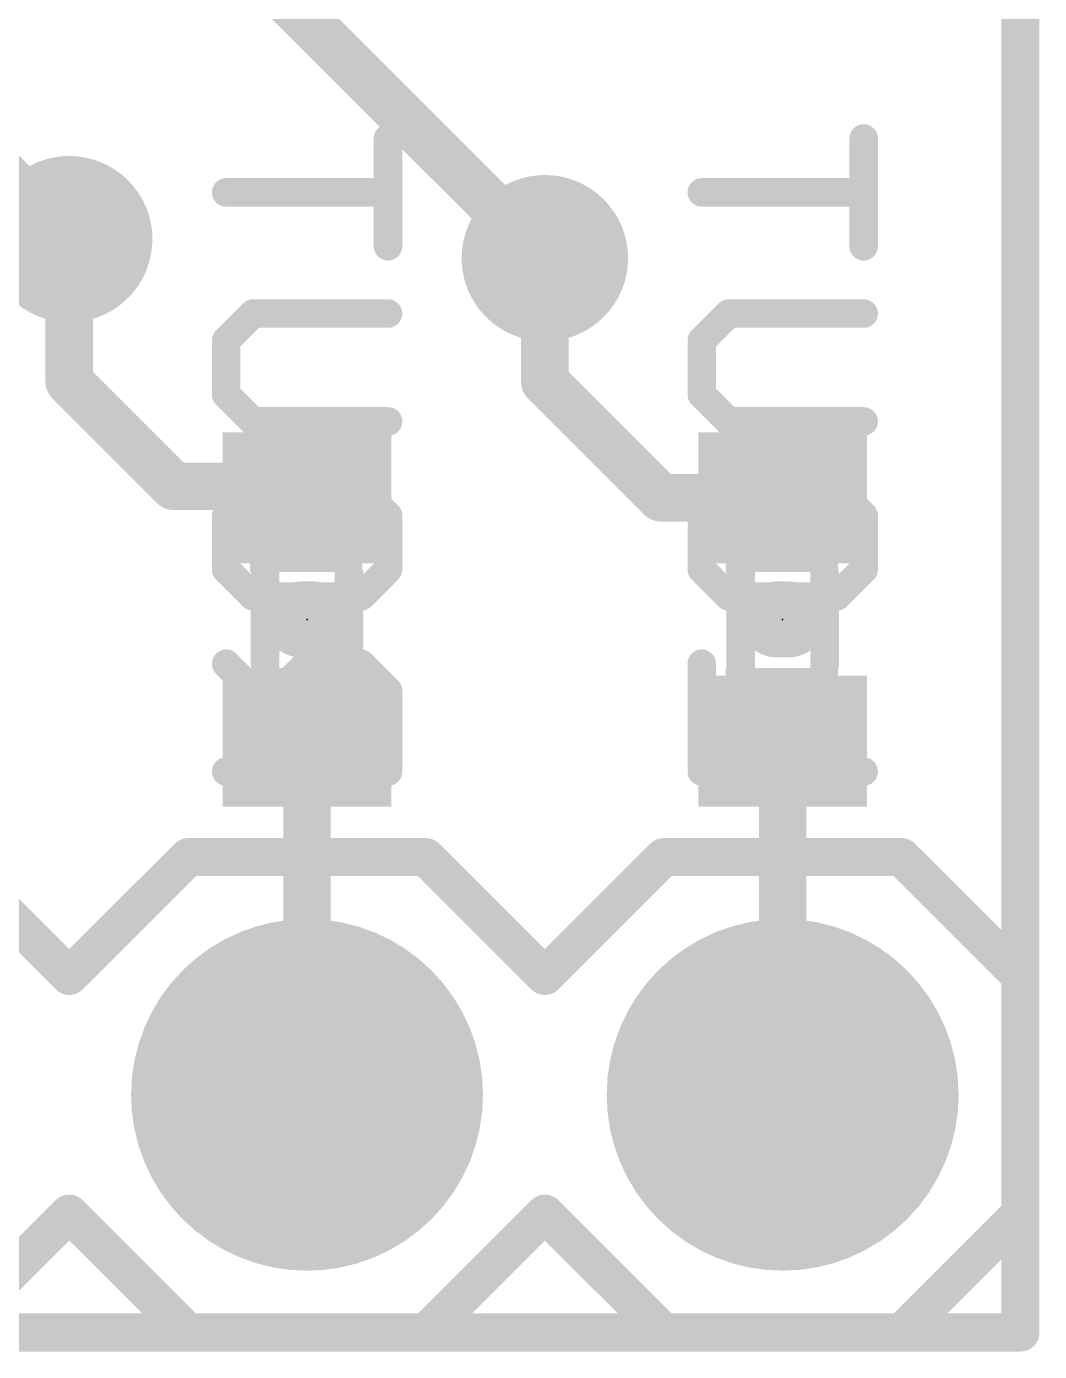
# Model space of a CAD drawing. Extents: x -0.1 to 25.5, y -0.1 to 14.1.
# Drawn here: x 20.09 to 25.5, y -0.1 to 6.98 of the extents above; entities that cross this region are included whole.
import ezdxf

# ---------------------------------------------------------------- set-up
doc = ezdxf.new("R2010")
doc.units = 0
for name, color, linetype in [('1', 12, 'CONTINUOUS'), ('16', 132, 'CONTINUOUS'), ('17', 110, 'CONTINUOUS'), ('18', 110, 'CONTINUOUS'), ('20', 53, 'CONTINUOUS'), ('21', 41, 'CONTINUOUS'), ('22', 40, 'CONTINUOUS'), ('23', 53, 'CONTINUOUS'), ('51', 53, 'CONTINUOUS')]:
    doc.layers.add(name, color=color, linetype=linetype)

# ---------------------------------------------------------------- blocks, each defined once
blk = doc.blocks.new('RECT')
blk.add_solid([(-0.5, -0.5), (0.5, -0.5), (-0.5, 0.5), (0.5, 0.5)])
blk = doc.blocks.new('ROUNDP')
at = {"const_width": 0.5}
blk.add_lwpolyline([(0, -0.25, 1), (0, 0.25, 1), (0, -0.25)], format="xyb", dxfattribs=at)
blk = doc.blocks.new('ROUNDV')
at = {"const_width": 0.5}
blk.add_lwpolyline([(0, -0.25, 1), (0, 0.25, 1), (0, -0.25)], format="xyb", dxfattribs=at)

msp = doc.modelspace()

# ---------------------------------------------------------------- linework, layer by layer
at = {"layer": '1', "const_width": 0.254}
for points in [[(20.32, 5.8166), (20.32, 5.842)], [(20.32, 5.842), (20.32, 5.8166)], [(20.32, 5.08), (20.32, 5.8166)], [(22.86, 5.08), (22.86, 5.7404)], [(20.8788, 4.5212), (20.32, 5.08)], [(23.48, 4.46), (22.86, 5.08)], [(21.59, 4.5212), (20.8788, 4.5212)], [(21.59, 4.46), (21.59, 4.5212)], [(21.59, 4.5212), (21.6154, 4.5212)], [(24.13, 4.46), (23.48, 4.46)], [(21.59, 1.27), (21.59, 3.16)], [(24.13, 1.27), (24.13, 3.16)]]:
    msp.add_lwpolyline(points, dxfattribs=at)
at = {"layer": '1', "const_width": 0.127}
for points in [[(20.3835, 5.842, 1), (20.2565, 5.842)], [(20.3835, 5.842, 1), (20.2565, 5.842)], [(20.3835, 5.8166, 1), (20.2565, 5.8166)], [(20.2565, 5.8166, 1), (20.3835, 5.8166)], [(20.2565, 5.8166, 1), (20.3835, 5.8166)], [(22.9235, 5.7404, 1), (22.7965, 5.7404)], [(20.3649, 5.1249, 1), (20.2751, 5.0351)], [(22.9049, 5.1249, 1), (22.8151, 5.0351)], [(20.2565, 5.08, 1), (20.3835, 5.08)], [(22.7965, 5.08, 1), (22.9235, 5.08)], [(20.8788, 4.5847, 1), (20.8788, 4.4577)], [(20.8339, 4.4763, 1), (20.9237, 4.5661)], [(21.6535, 4.5212, 1), (21.5265, 4.5212)], [(21.59, 4.5847, 1), (21.59, 4.4577)], [(21.59, 4.4577, 1), (21.59, 4.5847)], [(21.6154, 4.4577, 1), (21.6154, 4.5847)], [(23.48, 4.5235, 1), (23.48, 4.3965)], [(23.4351, 4.4151, 1), (23.5249, 4.5049)], [(24.13, 4.3965, 1), (24.13, 4.5235)], [(21.5265, 4.46, 1), (21.6535, 4.46)], [(21.6535, 3.16, 1), (21.5265, 3.16)], [(24.1935, 3.16, 1), (24.0665, 3.16)], [(21.5265, 1.27, 1), (21.6535, 1.27)], [(24.0665, 1.27, 1), (24.1935, 1.27)]]:
    msp.add_lwpolyline(points, format="xyb", dxfattribs=at)
at = {"layer": '16'}
for points, const_width in [([(25.4, 13.97), (25.4, 0)], 0.2032), ([(20.32, 5.842), (16.383, 9.779)], 0.254), ([(20.574, 8.0264), (22.86, 5.7404)], 0.254), ([(25.4, 0), (0, 0)], 0.2032)]:
    msp.add_lwpolyline(points, dxfattribs=dict(at, const_width=const_width))
for points, const_width in [([(20.2751, 5.7971, 1), (20.3649, 5.8869)], 0.127), ([(22.8151, 5.6955, 1), (22.9049, 5.7853)], 0.127), ([(25.4, -0.0508, 1), (25.4, 0.0508)], 0.1016), ([(25.3492, 0, 1), (25.4508, 0)], 0.1016)]:
    msp.add_lwpolyline(points, format="xyb", dxfattribs=dict(at, const_width=const_width))
at = {"layer": '20', "const_width": 0.2032}
for points in [[(25.4, 0), (25.4, 13.97)], [(0, 0), (25.4, 0)]]:
    msp.add_lwpolyline(points, dxfattribs=at)
at = {"layer": '20', "const_width": 0.1016}
for points in [[(25.4, -0.0508, 1), (25.4, 0.0508)], [(25.3492, 0, 1), (25.4508, 0)]]:
    msp.add_lwpolyline(points, format="xyb", dxfattribs=at)
at = {"layer": '21'}
for points, const_width in [([(21.6205, 3.81), (21.5595, 3.81)], 0.4064), ([(24.1605, 3.81), (24.0995, 3.81)], 0.4064), ([(19.685, 2.54), (20.32, 1.905)], 0.2032), ([(20.955, 2.54), (20.32, 1.905)], 0.2032), ([(20.955, 2.54), (22.225, 2.54)], 0.2032), ([(22.225, 2.54), (22.86, 1.905)], 0.2032), ([(23.495, 2.54), (22.86, 1.905)], 0.2032), ([(23.495, 2.54), (24.765, 2.54)], 0.2032), ([(24.765, 2.54), (25.4, 1.905)], 0.2032), ([(25.4, 1.905), (25.4, 0.635)], 0.2032), ([(20.32, 0.635), (19.685, 0)], 0.2032), ([(20.32, 0.635), (20.955, 0)], 0.2032), ([(22.86, 0.635), (22.225, 0)], 0.2032), ([(22.86, 0.635), (23.495, 0)], 0.2032), ([(25.4, 0.635), (24.765, 0)], 0.2032), ([(22.225, 0), (20.955, 0)], 0.2032), ([(24.765, 0), (23.495, 0)], 0.2032)]:
    msp.add_lwpolyline(points, dxfattribs=dict(at, const_width=const_width))
for points, const_width in [([(21.5595, 3.9116, 1), (21.5595, 3.7084)], 0.2032), ([(21.6205, 3.7084, 1), (21.6205, 3.9116)], 0.2032), ([(24.0995, 3.9116, 1), (24.0995, 3.7084)], 0.2032), ([(24.1605, 3.7084, 1), (24.1605, 3.9116)], 0.2032), ([(20.955, 2.5908, 1), (20.955, 2.4892)], 0.1016), ([(20.9909, 2.5041, 1), (20.9191, 2.5759)], 0.1016), ([(22.2609, 2.5759, 1), (22.1891, 2.5041)], 0.1016), ([(22.225, 2.4892, 1), (22.225, 2.5908)], 0.1016), ([(23.495, 2.5908, 1), (23.495, 2.4892)], 0.1016), ([(23.5309, 2.5041, 1), (23.4591, 2.5759)], 0.1016), ([(24.8009, 2.5759, 1), (24.7291, 2.5041)], 0.1016), ([(24.765, 2.4892, 1), (24.765, 2.5908)], 0.1016), ([(20.2841, 1.9409, 1), (20.3559, 1.8691)], 0.1016), ([(20.2841, 1.8691, 1), (20.3559, 1.9409)], 0.1016), ([(22.8241, 1.9409, 1), (22.8959, 1.8691)], 0.1016), ([(22.8241, 1.8691, 1), (22.8959, 1.9409)], 0.1016), ([(25.4508, 1.905, 1), (25.3492, 1.905)], 0.1016), ([(25.3641, 1.8691, 1), (25.4359, 1.9409)], 0.1016), ([(20.3559, 0.6709, 1), (20.2841, 0.5991)], 0.1016), ([(20.3559, 0.5991, 1), (20.2841, 0.6709)], 0.1016), ([(22.8959, 0.6709, 1), (22.8241, 0.5991)], 0.1016), ([(22.8959, 0.5991, 1), (22.8241, 0.6709)], 0.1016), ([(25.4359, 0.5991, 1), (25.3641, 0.6709)], 0.1016), ([(25.3492, 0.635, 1), (25.4508, 0.635)], 0.1016), ([(20.955, 0.0508, 1), (20.955, -0.0508)], 0.1016), ([(20.9191, -0.0359, 1), (20.9909, 0.0359)], 0.1016), ([(22.1891, 0.0359, 1), (22.2609, -0.0359)], 0.1016), ([(22.225, -0.0508, 1), (22.225, 0.0508)], 0.1016), ([(23.495, 0.0508, 1), (23.495, -0.0508)], 0.1016), ([(23.4591, -0.0359, 1), (23.5309, 0.0359)], 0.1016), ([(24.7291, 0.0359, 1), (24.8009, -0.0359)], 0.1016), ([(24.765, -0.0508, 1), (24.765, 0.0508)], 0.1016)]:
    msp.add_lwpolyline(points, format="xyb", dxfattribs=dict(at, const_width=const_width))
at = {"layer": '22', "const_width": 0.1524}
for points in [[(22.0225, 5.8038), (22.0225, 6.38)], [(24.5625, 5.8038), (24.5625, 6.38)], [(21.1582, 6.0919), (22.0225, 6.0919)], [(23.6982, 6.0919), (24.5625, 6.0919)], [(21.1582, 5.3004), (21.3023, 5.4445)], [(21.3023, 5.4445), (22.0225, 5.4445)], [(23.6982, 5.3004), (23.8423, 5.4445)], [(23.8423, 5.4445), (24.5625, 5.4445)], [(21.1582, 5.0123), (21.1582, 5.3004)], [(23.6982, 5.0123), (23.6982, 5.3004)], [(21.3023, 4.8682), (21.1582, 5.0123)], [(23.8423, 4.8682), (23.6982, 5.0123)], [(22.0225, 4.8682), (21.3023, 4.8682)], [(24.5625, 4.8682), (23.8423, 4.8682)], [(21.1582, 4.3649), (21.3023, 4.5089)], [(21.3023, 4.5089), (21.8785, 4.5089)], [(21.8785, 4.5089), (22.0225, 4.3649)], [(23.6982, 4.3649), (23.8423, 4.5089)], [(23.8423, 4.5089), (24.4185, 4.5089)], [(24.4185, 4.5089), (24.5625, 4.3649)], [(21.1582, 4.0768), (21.1582, 4.3649)], [(22.0225, 4.3649), (22.0225, 4.0768)], [(23.6982, 4.0768), (23.6982, 4.3649)], [(24.5625, 4.3649), (24.5625, 4.0768)], [(21.3023, 3.9327), (21.1582, 4.0768)], [(22.0225, 4.0768), (21.8785, 3.9327)], [(23.8423, 3.9327), (23.6982, 4.0768)], [(24.5625, 4.0768), (24.4185, 3.9327)], [(21.8785, 3.9327), (21.3023, 3.9327)], [(24.4185, 3.9327), (23.8423, 3.9327)], [(21.4463, 3.2853), (21.1582, 3.5734)], [(21.5904, 3.5734), (21.4463, 3.4294)], [(21.8785, 3.5734), (21.5904, 3.5734)], [(22.0225, 3.4294), (21.8785, 3.5734)], [(23.6982, 2.9972), (23.6982, 3.5734)], [(21.4463, 3.4294), (21.4463, 2.9972)], [(22.0225, 2.9972), (22.0225, 3.4294)], [(21.1582, 2.9972), (22.0225, 2.9972)], [(24.5625, 2.9972), (23.6982, 2.9972)]]:
    msp.add_lwpolyline(points, dxfattribs=at)
at = {"layer": '22', "const_width": 0.0762}
for points in [[(22.0606, 6.38, 1), (21.9844, 6.38)], [(24.6006, 6.38, 1), (24.5244, 6.38)], [(21.1582, 6.13, 1), (21.1582, 6.0538)], [(22.0225, 6.0538, 1), (22.0225, 6.13)], [(23.6982, 6.13, 1), (23.6982, 6.0538)], [(24.5625, 6.0538, 1), (24.5625, 6.13)], [(21.9844, 5.8038, 1), (22.0606, 5.8038)], [(24.5244, 5.8038, 1), (24.6006, 5.8038)], [(21.3023, 5.4826, 1), (21.3023, 5.4064)], [(21.3292, 5.4175, 1), (21.2753, 5.4714)], [(22.0225, 5.4064, 1), (22.0225, 5.4826)], [(23.8423, 5.4826, 1), (23.8423, 5.4064)], [(23.8692, 5.4175, 1), (23.8153, 5.4714)], [(24.5625, 5.4064, 1), (24.5625, 5.4826)], [(21.1963, 5.3004, 1), (21.1201, 5.3004)], [(21.1313, 5.3273, 1), (21.1851, 5.2735)], [(23.7363, 5.3004, 1), (23.6601, 5.3004)], [(23.6713, 5.3273, 1), (23.7251, 5.2735)], [(21.1201, 5.0123, 1), (21.1963, 5.0123)], [(21.1851, 5.0392, 1), (21.1313, 4.9854)], [(23.6601, 5.0123, 1), (23.7363, 5.0123)], [(23.7251, 5.0392, 1), (23.6713, 4.9854)], [(21.3023, 4.9063, 1), (21.3023, 4.8301)], [(21.2753, 4.8413, 1), (21.3292, 4.8952)], [(22.0225, 4.8301, 1), (22.0225, 4.9063)], [(23.8423, 4.9063, 1), (23.8423, 4.8301)], [(23.8153, 4.8413, 1), (23.8692, 4.8952)], [(24.5625, 4.8301, 1), (24.5625, 4.9063)], [(21.3023, 4.547, 1), (21.3023, 4.4708)], [(21.3292, 4.482, 1), (21.2753, 4.5359)], [(21.9054, 4.5359, 1), (21.8515, 4.482)], [(21.8785, 4.4708, 1), (21.8785, 4.547)], [(23.8423, 4.547, 1), (23.8423, 4.4708)], [(23.8692, 4.482, 1), (23.8153, 4.5359)], [(24.4454, 4.5359, 1), (24.3915, 4.482)], [(24.4185, 4.4708, 1), (24.4185, 4.547)], [(21.1963, 4.3649, 1), (21.1201, 4.3649)], [(21.1313, 4.3918, 1), (21.1851, 4.3379)], [(22.0606, 4.3649, 1), (21.9844, 4.3649)], [(21.9956, 4.3379, 1), (22.0495, 4.3918)], [(23.7363, 4.3649, 1), (23.6601, 4.3649)], [(23.6713, 4.3918, 1), (23.7251, 4.3379)], [(24.6006, 4.3649, 1), (24.5244, 4.3649)], [(24.5356, 4.3379, 1), (24.5895, 4.3918)], [(21.1851, 4.1037, 1), (21.1313, 4.0498)], [(21.1201, 4.0768, 1), (21.1963, 4.0768)], [(21.9844, 4.0768, 1), (22.0606, 4.0768)], [(22.0495, 4.0498, 1), (21.9956, 4.1037)], [(23.7251, 4.1037, 1), (23.6713, 4.0498)], [(23.6601, 4.0768, 1), (23.7363, 4.0768)], [(24.5244, 4.0768, 1), (24.6006, 4.0768)], [(24.5895, 4.0498, 1), (24.5356, 4.1037)], [(21.3023, 3.9708, 1), (21.3023, 3.8946)], [(21.2753, 3.9058, 1), (21.3292, 3.9597)], [(21.8515, 3.9597, 1), (21.9054, 3.9058)], [(21.8785, 3.8946, 1), (21.8785, 3.9708)], [(23.8423, 3.9708, 1), (23.8423, 3.8946)], [(23.8153, 3.9058, 1), (23.8692, 3.9597)], [(24.3915, 3.9597, 1), (24.4454, 3.9058)], [(24.4185, 3.8946, 1), (24.4185, 3.9708)], [(21.1851, 3.6004, 1), (21.1313, 3.5465)], [(21.5904, 3.6115, 1), (21.5904, 3.5353)], [(21.6173, 3.5465, 1), (21.5634, 3.6004)], [(21.9054, 3.6004, 1), (21.8515, 3.5465)], [(21.8785, 3.5353, 1), (21.8785, 3.6115)], [(23.7363, 3.5734, 1), (23.6601, 3.5734)], [(21.4844, 3.4294, 1), (21.4082, 3.4294)], [(21.4194, 3.4563, 1), (21.4733, 3.4024)], [(22.0606, 3.4294, 1), (21.9844, 3.4294)], [(21.9956, 3.4024, 1), (22.0495, 3.4563)], [(21.4194, 3.2584, 1), (21.4733, 3.3123)], [(21.1582, 3.0353, 1), (21.1582, 2.9591)], [(22.0225, 2.9591, 1), (22.0225, 3.0353)], [(23.6982, 3.0353, 1), (23.6982, 2.9591)], [(24.5625, 2.9591, 1), (24.5625, 3.0353)], [(21.4082, 2.9972, 1), (21.4844, 2.9972)], [(21.9844, 2.9972, 1), (22.0606, 2.9972)], [(23.6601, 2.9972, 1), (23.7363, 2.9972)]]:
    msp.add_lwpolyline(points, format="xyb", dxfattribs=at)
at = {"layer": '23'}
for p in [(21.59, 3.81), (24.13, 3.81)]:
    msp.add_point(p, dxfattribs=at)
at = {"layer": '51', "const_width": 0.1524}
for points in [[(21.366, 3.565), (21.366, 4.055)], [(21.814, 4.055), (21.814, 3.565)], [(23.906, 3.565), (23.906, 4.055)], [(24.354, 4.055), (24.354, 3.565)]]:
    msp.add_lwpolyline(points, dxfattribs=at)
at = {"layer": '51', "const_width": 0.0762}
for points in [[(21.4041, 4.055, 1), (21.3279, 4.055)], [(21.8521, 4.055, 1), (21.7759, 4.055)], [(23.9441, 4.055, 1), (23.8679, 4.055)], [(24.3921, 4.055, 1), (24.3159, 4.055)], [(21.3279, 3.565, 1), (21.4041, 3.565)], [(21.7759, 3.565, 1), (21.8521, 3.565)], [(23.8679, 3.565, 1), (23.9441, 3.565)], [(24.3159, 3.565, 1), (24.3921, 3.565)]]:
    msp.add_lwpolyline(points, format="xyb", dxfattribs=at)

# ---------------------------------------------------------------- block references
at = {"layer": '1', "xscale": 0.7, "yscale": 0.9, "rotation": 270}
for p in [(21.59, 4.46), (24.13, 4.46), (21.59, 3.16), (24.13, 3.16)]:
    msp.add_blockref('RECT', p, dxfattribs=at)
at = {"layer": '17', "xscale": 1.8796, "yscale": 1.8796, "rotation": 90}
for p in [(21.59, 1.27), (21.59, 1.27), (24.13, 1.27), (24.13, 1.27)]:
    msp.add_blockref('ROUNDP', p, dxfattribs=at)
at = {"layer": '18', "xscale": 0.889, "yscale": 0.889}
for p in [(20.32, 5.842), (20.32, 5.842), (22.86, 5.7404), (22.86, 5.7404)]:
    msp.add_blockref('ROUNDV', p, dxfattribs=at)
at = {"layer": '51', "xscale": 0.3, "yscale": 0.5999, "rotation": 270}
for p in [(21.5852, 4.214), (24.1252, 4.214), (21.5852, 3.4012), (24.1252, 3.4012)]:
    msp.add_blockref('RECT', p, dxfattribs=at)
at = {"layer": '51', "xscale": 0.508, "yscale": 0.508}
for p in [(21.59, 1.27), (24.13, 1.27)]:
    msp.add_blockref('RECT', p, dxfattribs=at)

doc.saveas('drawing.dxf')
